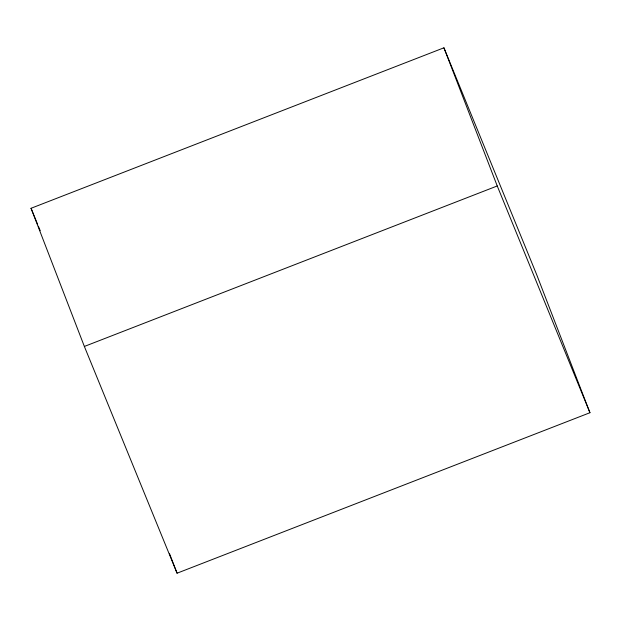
<?xml version="1.0" encoding="UTF-8"?>
<svg xmlns="http://www.w3.org/2000/svg" width="621" height="621" viewBox="0 0 621 621"><rect width="100%" height="100%" fill="white"/><g stroke="black" fill="none" stroke-linecap="round" stroke-linejoin="round"><path stroke-width="0.93" d="M31.05 208.283L443.93 47.801L536.637 274.552L589.95 412.717L177.07 573.199L84.363 346.448L31.05 208.283L37.648 224.422M84.363 346.448L497.242 185.966L589.95 412.717M38.378 226.215L40.21 230.694M443.93 47.801L497.242 185.966M169.401 553.334L177.07 573.199"/></g></svg>
